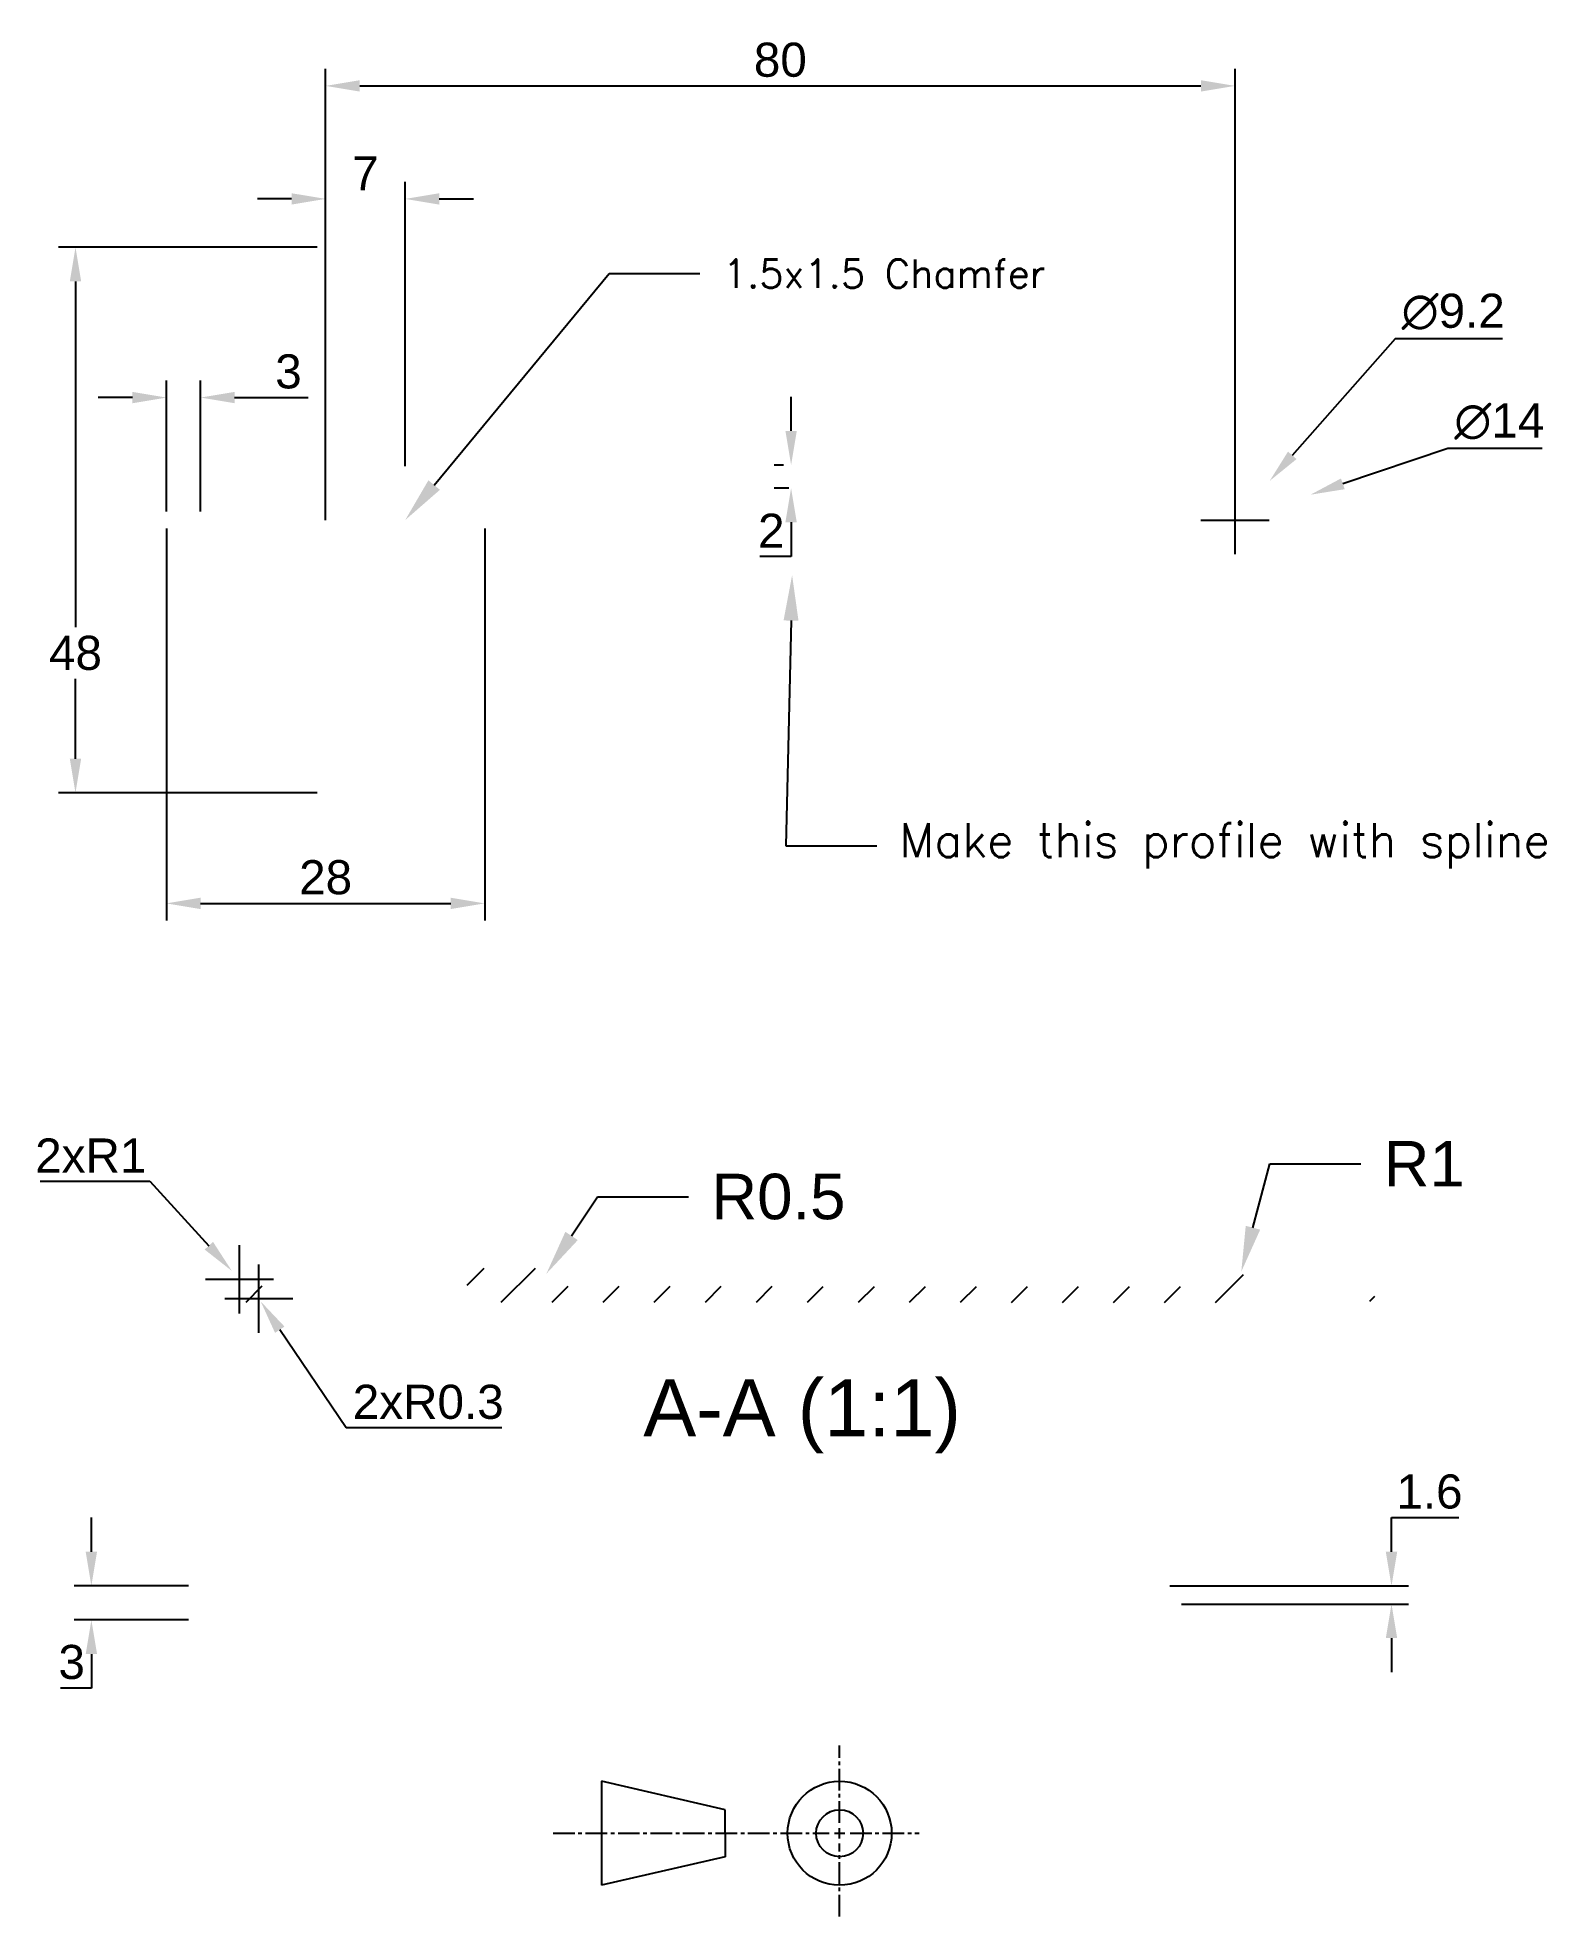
# Paper-space layout 'Layout1' of a CAD drawing. Header units: millimetres. Extents: x 115 to 248, y 12 to 177.
import ezdxf
from ezdxf import colors
from ezdxf.entities.mleader import LeaderData, LeaderLine
from ezdxf.math import Vec2, Vec3

# ---------------------------------------------------------------- set-up
doc = ezdxf.new("R2010")
doc.units = ezdxf.units.MM
doc.linetypes.add('CENTER2', pattern=[28.575000000000003, 19.05, -3.175, 3.175, -3.175])
doc.layers.add('Layer1', color=252, linetype='Continuous')
doc.layers.add('MD_Annotation', color=7, linetype='Continuous', lineweight=25)
doc.layers.add('MD_Hatching', color=7, linetype='Continuous', lineweight=25)
doc.styles.get("Standard").update_dxf_attribs({"font": 'arial.ttf'})
doc.dimstyles.new('ISO-25', dxfattribs={"dimscale": 1.2, "dimtxt": 2.5, "dimasz": 2.5, "dimexe": 1.25, "dimexo": 0.625, "dimtad": 1, "dimtih": 1, "dimtoh": 1, "dimdsep": 46, "dimtxsty": 'Standard', "dimcen": 2.5, "dimadec": 0, "dimazin": 0, "dimtfac": 1, "dimtofl": 0, "dimtmove": 0, "dimatfit": 3, "dimfxl": 1, "dimarcsym": 0})

# ---------------------------------------------------------------- blocks, each defined once
blk = doc.blocks.new('*D7')
at = {"layer": 'Defpoints', "color": 0, "transparency": 16777216}
for p in [(220.0161986759999, 172.6818078684431), (140.0161986760002, 134.4761411324849), (220.0161986759999, 134.4761411324849)]:
    blk.add_point(p, dxfattribs=at)
at = {"layer": 'Layer1', "color": 0, "lineweight": -2, "transparency": 16777216}
for p, q in [((140.0161986760002, 135.2261411324849), (140.0161986760002, 174.1818078684431)), ((220.0161986759999, 135.2261411324849), (220.0161986759999, 174.1818078684431)), ((143.0161986760002, 172.6818078684431), (217.0161986759999, 172.6818078684431))]:
    blk.add_line(p, q, dxfattribs=at)
at = {"layer": 'Layer1', "color": 0, "transparency": 16777216}
for points in [[(143.0161986760002, 173.1818078684431), (143.0161986760002, 172.1818078684431), (140.0161986760002, 172.6818078684431)], [(217.0161986759999, 173.1818078684431), (217.0161986759999, 172.1818078684431), (220.0161986759999, 172.6818078684431)]]:
    blk.add_solid(points, dxfattribs=at)
at = {"layer": 'Layer1', "color": 0, "transparency": 16777216, "insert": (180.016198676, 174.9635268316082), "char_height": 3, "attachment_point": 5}
blk.add_mtext('80', dxfattribs=at)
blk = doc.blocks.new('*D8')
at = {"layer": 'Defpoints', "color": 0, "transparency": 16777216}
for p in [(223.0610746439787, 137.9241449520339), (216.9713227080202, 131.0281373129366)]:
    blk.add_point(p, dxfattribs=at)
at = {"layer": 'Layer1', "color": 0, "lineweight": -2, "transparency": 16777216}
for p, q in [((234.1068360977215, 150.4323154269069), (225.0468633187479, 140.1728430952179)), ((243.5519247743928, 150.4323154269068), (234.1068360977215, 150.4323154269069)), ((220.0161986759995, 131.4761411324853), (220.0161986759995, 137.4761411324853)), ((217.0161986759995, 134.4761411324853), (223.0161986759995, 134.4761411324853))]:
    blk.add_line(p, q, dxfattribs=at)
at = {"layer": 'Layer1', "color": 0, "transparency": 16777216}
blk.add_solid([(224.6720802948839, 140.5038078743461), (225.4216463426118, 139.8418783160897), (223.0610746439787, 137.9241449520339)], dxfattribs=at)
at = {"layer": 'Layer1', "color": 0, "transparency": 16777216, "insert": (239.2043804360572, 152.7979361636054), "char_height": 3, "attachment_point": 5}
blk.add_mtext('∅9.2', dxfattribs=at)
blk = doc.blocks.new('*D9')
at = {"layer": 'Defpoints', "color": 0, "transparency": 16777216}
for p in [(226.6504044633854, 136.7093705364237), (213.3819928886135, 132.2429117285469)]:
    blk.add_point(p, dxfattribs=at)
at = {"layer": 'Layer1', "color": 0, "lineweight": -2, "transparency": 16777216}
for p, q in [((238.7352720400328, 140.7774206512069), (229.4936355151222, 137.6664688523973)), ((247.0343852733207, 140.7774206512069), (238.7352720400328, 140.7774206512069)), ((220.0161986759995, 131.4761411324853), (220.0161986759995, 137.4761411324853)), ((217.0161986759995, 134.4761411324853), (223.0161986759995, 134.4761411324853))]:
    blk.add_line(p, q, dxfattribs=at)
at = {"layer": 'Layer1', "color": 0, "transparency": 16777216}
blk.add_solid([(229.3341191291266, 138.1403406943534), (229.6531519011178, 137.1925970104411), (226.6504044633854, 136.7093705364237)], dxfattribs=at)
at = {"layer": 'Layer1', "color": 0, "transparency": 16777216, "insert": (243.2598286566767, 143.1430413879054), "char_height": 3, "attachment_point": 5}
blk.add_mtext('∅14', dxfattribs=at)
blk = doc.blocks.new('*D10')
at = {"layer": 'Defpoints', "color": 0, "transparency": 16777216}
for p in [(126.0151980594678, 134.4759617457199), (154.0167123915621, 134.4755054573649), (154.0167123915621, 100.7489719245085)]:
    blk.add_point(p, dxfattribs=at)
at = {"layer": 'Layer1', "color": 0, "lineweight": -2, "transparency": 16777216}
for p, q in [((126.0151980594678, 133.7259617457199), (126.0151980594678, 99.24897192450851)), ((154.0167123915621, 133.7255054573649), (154.0167123915621, 99.24897192450851)), ((129.0151980594678, 100.7489719245085), (151.0167123915621, 100.7489719245085))]:
    blk.add_line(p, q, dxfattribs=at)
at = {"layer": 'Layer1', "color": 0, "transparency": 16777216}
for points in [[(129.0151980594678, 101.2489719245085), (129.0151980594678, 100.2489719245085), (126.0151980594678, 100.7489719245085)], [(151.0167123915621, 101.2489719245085), (151.0167123915621, 100.2489719245085), (154.0167123915621, 100.7489719245085)]]:
    blk.add_solid(points, dxfattribs=at)
at = {"layer": 'Layer1', "color": 0, "transparency": 16777216, "insert": (140.015955225515, 103.0306908876736), "char_height": 3, "attachment_point": 5}
blk.add_mtext('28', dxfattribs=at)
blk = doc.blocks.new('*D11')
at = {"layer": 'Defpoints', "color": 0, "transparency": 16777216}
for p in [(140.0161986760002, 158.476141132485), (118.0139652371233, 110.476141132485), (140.0161986760002, 110.476141132485)]:
    blk.add_point(p, dxfattribs=at)
at = {"layer": 'Layer1', "color": 0, "lineweight": -2, "transparency": 16777216}
for p, q in [((139.2661986760002, 158.476141132485), (116.5139652371233, 158.476141132485)), ((118.0139652371233, 155.476141132485), (118.0139652371233, 125.057143860998)), ((118.0139652371233, 113.476141132485), (118.0139652371233, 120.4937059346679)), ((139.2661986760002, 110.476141132485), (116.5139652371233, 110.476141132485))]:
    blk.add_line(p, q, dxfattribs=at)
at = {"layer": 'Layer1', "color": 0, "transparency": 16777216}
for points in [[(117.5139652371233, 155.476141132485), (118.5139652371233, 155.476141132485), (118.0139652371233, 158.476141132485)], [(117.5139652371233, 113.476141132485), (118.5139652371233, 113.476141132485), (118.0139652371233, 110.476141132485)]]:
    blk.add_solid(points, dxfattribs=at)
at = {"layer": 'Layer1', "color": 0, "transparency": 16777216, "insert": (118.0139652371233, 122.7754248978329), "char_height": 3, "attachment_point": 5}
blk.add_mtext('48', dxfattribs=at)
blk = doc.blocks.new('*D12')
at = {"layer": 'Defpoints', "color": 0, "transparency": 16777216}
for p in [(129.0161986419685, 145.2567283495007), (126.0161986419685, 134.4761089680793), (129.0161986419685, 134.4761089680793)]:
    blk.add_point(p, dxfattribs=at)
at = {"layer": 'Layer1', "color": 0, "lineweight": -2, "transparency": 16777216}
for p, q in [((126.0161986419685, 135.2261089680793), (126.0161986419685, 146.7567283495007)), ((129.0161986419685, 135.2261089680793), (129.0161986419685, 146.7567283495007)), ((123.0161986419685, 145.2567283495007), (120.0161986419685, 145.2567283495007)), ((132.0161986419685, 145.2567283495007), (138.4807279734828, 145.2567283495007))]:
    blk.add_line(p, q, dxfattribs=at)
at = {"layer": 'Layer1', "color": 0, "transparency": 16777216}
for points in [[(123.0161986419685, 145.7567283495007), (123.0161986419685, 144.7567283495007), (126.0161986419685, 145.2567283495007)], [(132.0161986419685, 145.7567283495007), (132.0161986419685, 144.7567283495007), (129.0161986419685, 145.2567283495007)]]:
    blk.add_solid(points, dxfattribs=at)
at = {"layer": 'Layer1', "color": 0, "transparency": 16777216, "insert": (136.7484633077256, 147.5394705050259), "char_height": 3, "attachment_point": 5}
blk.add_mtext('3', dxfattribs=at)
blk = doc.blocks.new('*D13')
at = {"layer": 'Defpoints', "color": 0, "transparency": 16777216}
for p in [(181.0508401658704, 139.322217259674), (180.9617497333398, 137.2827179586126), (181.4990962544858, 137.2827179586126)]:
    blk.add_point(p, dxfattribs=at)
at = {"layer": 'Layer1', "color": 0, "lineweight": -2, "transparency": 16777216}
for p, q in [((180.9617497333398, 142.322217259674), (180.9617497333398, 145.322217259674)), ((180.3008401658704, 139.322217259674), (179.4617497333398, 139.322217259674)), ((180.7490962544858, 137.2827179586126), (179.4617497333398, 137.2827179586126)), ((180.9617497333398, 134.2827179586126), (180.9617497333398, 131.2827179586126)), ((180.9617497333398, 131.2827179586126), (178.2247101699019, 131.2827179586126))]:
    blk.add_line(p, q, dxfattribs=at)
at = {"layer": 'Layer1', "color": 0, "transparency": 16777216}
for points in [[(180.4617497333398, 142.322217259674), (181.4617497333398, 142.322217259674), (180.9617497333398, 139.322217259674)], [(180.4617497333398, 134.2827179586126), (181.4617497333398, 134.2827179586126), (180.9617497333398, 137.2827179586126)]]:
    blk.add_solid(points, dxfattribs=at)
at = {"layer": 'Layer1', "color": 0, "transparency": 16777216, "insert": (179.2182299516209, 133.5388571127736), "char_height": 3, "attachment_point": 5}
blk.add_mtext('2', dxfattribs=at)
blk = doc.blocks.new('*D14')
at = {"layer": 'Defpoints', "color": 0, "transparency": 16777216}
for p in [(147.0161986759999, 162.7367819725947), (147.0161986759999, 138.4761411324849), (140.0161986760002, 134.4761411324849)]:
    blk.add_point(p, dxfattribs=at)
at = {"layer": 'Layer1', "color": 0, "lineweight": -2, "transparency": 16777216}
for p, q in [((140.0161986760002, 135.2261411324849), (140.0161986760002, 164.2367819725947)), ((147.0161986759999, 139.2261411324849), (147.0161986759999, 164.2367819725947)), ((137.0161986760002, 162.7367819725947), (134.0161986760002, 162.7367819725947)), ((150.0161986759999, 162.7367819725947), (153.0161986759999, 162.7367819725947))]:
    blk.add_line(p, q, dxfattribs=at)
at = {"layer": 'Layer1', "color": 0, "transparency": 16777216}
for points in [[(137.0161986760002, 163.2367819725947), (137.0161986760002, 162.2367819725947), (140.0161986760002, 162.7367819725947)], [(150.0161986759999, 163.2367819725947), (150.0161986759999, 162.2367819725947), (147.0161986759999, 162.7367819725947)]]:
    blk.add_solid(points, dxfattribs=at)
at = {"layer": 'Layer1', "color": 0, "transparency": 16777216, "insert": (143.516198676, 164.9867819725947), "char_height": 3, "attachment_point": 5}
blk.add_mtext('7', dxfattribs=at)
blk = doc.blocks.new('*D15')
at = {"layer": 'Defpoints', "color": 0, "transparency": 16777216}
for p in [(128.7161986760007, 40.69896818178835), (119.4128131619436, 37.69896818178835), (128.7161986760007, 37.69896818178835)]:
    blk.add_point(p, dxfattribs=at)
at = {"layer": 'Layer1', "color": 0, "lineweight": -2, "transparency": 16777216}
for p, q in [((119.4128131619436, 43.69896818178835), (119.4128131619436, 46.69896818178835)), ((127.9661986760007, 40.69896818178835), (117.9128131619436, 40.69896818178835)), ((127.9661986760007, 37.69896818178835), (117.9128131619436, 37.69896818178835)), ((119.4128131619436, 34.69896818178835), (119.4128131619436, 31.69896818178834)), ((119.4128131619436, 31.69896818178834), (116.6982838304293, 31.69896818178834))]:
    blk.add_line(p, q, dxfattribs=at)
at = {"layer": 'Layer1', "color": 0, "transparency": 16777216}
for points in [[(118.9128131619436, 43.69896818178835), (119.9128131619436, 43.69896818178835), (119.4128131619436, 40.69896818178835)], [(118.9128131619436, 34.69896818178835), (119.9128131619436, 34.69896818178835), (119.4128131619436, 37.69896818178835)]]:
    blk.add_solid(points, dxfattribs=at)
at = {"layer": 'Layer1', "color": 0, "transparency": 16777216, "insert": (117.6805484961864, 33.98171033731354), "char_height": 3, "attachment_point": 5}
blk.add_mtext('3', dxfattribs=at)
blk = doc.blocks.new('*D16')
at = {"layer": 'Defpoints', "color": 0, "transparency": 16777216}
for p in [(213.516198676, 40.69896818178835), (233.7750052247765, 40.69896818178835), (214.5384729247604, 39.09896818178834)]:
    blk.add_point(p, dxfattribs=at)
at = {"layer": 'Layer1', "color": 0, "lineweight": -2, "transparency": 16777216}
for p, q in [((233.7750052247765, 43.69896818178835), (233.7750052247765, 46.69896818178835)), ((233.7750052247765, 46.69896818178835), (239.7023585672048, 46.69896818178835)), ((214.266198676, 40.69896818178835), (235.2750052247765, 40.69896818178835)), ((215.2884729247604, 39.09896818178834), (235.2750052247765, 39.09896818178834)), ((233.7750052247765, 36.09896818178834), (233.7750052247765, 33.09896818178834))]:
    blk.add_line(p, q, dxfattribs=at)
at = {"layer": 'Layer1', "color": 0, "transparency": 16777216}
for points in [[(233.2750052247765, 43.69896818178835), (234.2750052247765, 43.69896818178835), (233.7750052247765, 40.69896818178835)], [(233.2750052247765, 36.09896818178834), (234.2750052247765, 36.09896818178834), (233.7750052247765, 39.09896818178834)]]:
    blk.add_solid(points, dxfattribs=at)
at = {"layer": 'Layer1', "color": 0, "transparency": 16777216, "insert": (237.1136818959906, 48.98068714495335), "char_height": 3, "attachment_point": 5}
blk.add_mtext('1.6', dxfattribs=at)
blk = doc.blocks.new('*D21')
at = {"layer": 'Defpoints', "color": 0, "transparency": 16777216}
for p in [(131.7662781959916, 68.41222074239745), (132.4405599861548, 67.67370862071738)]:
    blk.add_point(p, dxfattribs=at)
at = {"layer": 'Layer1', "color": 0, "lineweight": -2, "transparency": 16777216}
for p, q in [((114.9156024253635, 76.30807829371078), (124.5571440351861, 76.30807829371076)), ((124.5571440351861, 76.30807829371076), (129.7434895501876, 70.62769497930614)), ((132.4405599861548, 64.67370862071738), (132.4405599861548, 70.67370862071739)), ((129.4405599861548, 67.67370862071739), (135.4405599861548, 67.67370862071738))]:
    blk.add_line(p, q, dxfattribs=at)
at = {"layer": 'Layer1', "color": 0, "transparency": 16777216}
blk.add_solid([(130.112735256339, 70.96482642027348), (129.3742438440361, 70.2905635383388), (131.7662781959916, 68.41222074239745)], dxfattribs=at)
at = {"layer": 'Layer1', "color": 0, "transparency": 16777216, "insert": (119.3613732302748, 78.56421744787174), "char_height": 3, "attachment_point": 5}
blk.add_mtext('2xR1', dxfattribs=at)
blk = doc.blocks.new('*U23')
at = {"color": 0, "linetype": 'CENTER2', "ltscale": 0.1, "transparency": 16777216}
for p, q in [((0, 0.9148652235929151), (0, 7.732677581616242)), ((-25.20934174217745, 0), (-0.9148652235929156, 0)), ((0.9148652235929151, 0), (7.006104233045791, 0)), ((0, -7.317809483764577), (0, -0.9148652235929156))]:
    blk.add_line(p, q, dxfattribs=at)
at = {"color": 0, "linetype": 'Continuous', "ltscale": 0.1, "transparency": 16777216}
for p, q in [((-0.4574326117964576, 0), (0.4574326117964576, 0)), ((0, -0.4574326117964576), (0, 0.4574326117964576))]:
    blk.add_line(p, q, dxfattribs=at)
blk = doc.blocks.new('*D24')
at = {"layer": 'Defpoints', "color": 0, "transparency": 16777216}
for p in [(134.1399911976223, 65.9730376800594), (134.3076372931185, 65.72423939824893)]:
    blk.add_point(p, dxfattribs=at)
at = {"layer": 'Layer1', "color": 0, "lineweight": -2, "transparency": 16777216}
for p, q in [((134.1399911976223, 62.97303768005941), (134.1399911976223, 68.9730376800594)), ((131.1399911976223, 65.9730376800594), (137.1399911976223, 65.97303768005942)), ((141.8101449569033, 54.59000444637095), (135.9840442466019, 63.23633672203498)), ((155.5260385448978, 54.59000444637095), (141.8101449569033, 54.59000444637095))]:
    blk.add_line(p, q, dxfattribs=at)
at = {"layer": 'Layer1', "color": 0, "transparency": 16777216}
blk.add_solid([(136.3986946926375, 63.51573788094888), (135.5693938005662, 62.95693556312108), (134.3076372931185, 65.72423939824893)], dxfattribs=at)
at = {"layer": 'Layer1', "color": 0, "transparency": 16777216, "insert": (149.0430917509005, 56.87274660189617), "char_height": 3, "attachment_point": 5}
blk.add_mtext('2xR0.3', dxfattribs=at)

psp = doc.layouts.get("Layout1")

# ---------------------------------------------------------------- hatches: boundary and pattern name
at = {"layer": 'MD_Hatching'}
h = psp.add_hatch(dxfattribs=at)
h.set_pattern_fill('ANSI31', color=256, angle=-2.867510257494234e-42, style=0)
h.set_pattern_definition([(45, (0, 0), (-2.245064030267288, 2.245064030267288), [])])
edge = h.paths.add_edge_path(flags=0)
edge.add_spline(control_points=[(134.1398557716178, 65.67302743981068), (134.1600032175571, 65.6730190116933), (134.1801003978003, 65.67503994571359), (134.2195850749838, 65.68307930158781), (134.2388723977991, 65.68907730815988), (134.2933620806495, 65.71225294817262), (134.3259817206987, 65.73441830634962), (134.3808866401929, 65.7900031840139), (134.4026477178774, 65.82289057114352), (134.4323381633671, 65.89515452197725), (134.43998406979, 65.9338398199651), (134.4400004103164, 65.97290190899119)], knot_values=[-0.04724587822568216, -0.04724587822568216, -0.04724587822568216, -0.04724587822568216, -0.04120165818910107, -0.04120165818910107, -0.03515746618121544, -0.03515746618121544, -0.02343765518036149, -0.02343765518036149, -0.01171862773316627, -0.01171862773316627, 0, 0, 0, 0], degree=3, periodic=0)
edge.add_line((134.4400004103164, 65.97290190899119), (134.441004382732, 68.37290169899944))
edge.add_spline(control_points=[(134.441004382732, 68.37290169899944), (134.4410128085323, 68.3930436060489), (134.4389926001167, 68.4131352310414), (134.4309561235324, 68.45260938753825), (134.4249602361703, 68.47189171281067), (134.4017891762638, 68.52637665152761), (134.3796248788721, 68.55899597751664), (134.3240385255862, 68.61390468782614), (134.2911472449001, 68.63566836006169), (134.2188726506733, 68.66536358184968), (134.180179987308, 68.67301083379888), (134.1411107371373, 68.67302717732093)], knot_values=[-0.04724599339703126, -0.04724599339703126, -0.04724599339703126, -0.04724599339703126, -0.04120340651025171, -0.04120340651025171, -0.03516079009254194, -0.03516079009254194, -0.02344117106356914, -0.02344117106356914, -0.01172077607675445, -0.01172077607675445, 0, 0, 0, 0], degree=3, periodic=0)
edge.add_line((134.1411107371373, 68.67302717732093), (132.4410082612221, 68.67373836737877))
edge.add_spline(control_points=[(132.4410082616168, 68.67373836737863), (132.3738513590324, 68.67376646058014), (132.3068620097479, 68.66703019442573), (132.1752488464285, 68.64023303579759), (132.1109589507117, 68.62024019794185), (131.9293283497892, 68.54298938665886), (131.8205967841139, 68.46910551394669), (131.6375803241811, 68.28382318210399), (131.5650431371695, 68.17419820841371), (131.466074305594, 67.93331702035437), (131.4405877494493, 67.80436486253316), (131.4405332805684, 67.6741568004534)], knot_values=[-0.1574857412011789, -0.1574857412011789, -0.1574857412011789, -0.1574857412011789, -0.1373387117700384, -0.1373387117700384, -0.1171917805259683, -0.1171917805259683, -0.07812597323887777, -0.07812597323887777, -0.03906242204175774, -0.03906242204175774, 0, 0, 0, 0], degree=3, periodic=0)
edge.add_line((131.4405332805684, 67.6741568004534), (131.4401149581857, 66.6741568879502))
edge.add_spline(control_points=[(131.4401149587286, 66.67415688794998), (131.4400868723878, 66.60701638571425), (131.4468210026414, 66.5400434824983), (131.4736096668448, 66.40846143265867), (131.4935962582866, 66.34418629275976), (131.5708335402981, 66.16256975429661), (131.6447142465757, 66.05383912973261), (131.8300007704395, 65.87081155199098), (131.9396370902012, 65.79826674082352), (132.1805497598384, 65.69928366618498), (132.3095238625302, 65.67379310768939), (132.4397532960973, 65.67373862986838)], knot_values=[-0.1574860940084774, -0.1574860940084774, -0.1574860940084774, -0.1574860940084774, -0.1373438981650194, -0.1373438981650194, -0.1172016172833754, -0.1172016172833754, -0.07813638810195023, -0.07813638810195023, -0.03906883348852744, -0.03906883348852744, 0, 0, 0, 0], degree=3, periodic=0)
edge.add_line((132.4397532960973, 65.67373862986838), (134.1398557716178, 65.67302743981071))
edge = h.paths.add_edge_path(flags=0)
edge.add_spline(control_points=[(159.4359447126447, 68.16244575116016), (159.4359587556901, 68.1960157032893), (159.4325917305235, 68.22950185384377), (159.4191975575453, 68.29529231631145), (159.4092043786277, 68.32742962098507), (159.3705859258872, 68.4182378293448), (159.3336455120785, 68.47260328591338), (159.2410018355305, 68.56411759934406), (159.1861832313943, 68.60039028509368), (159.0657258676765, 68.6498822455354), (159.0012381979899, 68.66262764215335), (158.9361228763691, 68.66265488131688)], knot_values=[-0.07874325971611974, -0.07874325971611974, -0.07874325971611974, -0.07874325971611974, -0.0686722497203627, -0.0686722497203627, -0.0586011927285641, -0.0586011927285641, -0.03906852866739692, -0.03906852866739692, -0.01953459819542449, -0.01953459819542449, 0, 0, 0, 0], degree=3, periodic=0)
edge.add_line((158.9361228763691, 68.66265488131688), (153.9384895036591, 68.66474550068703))
edge.add_line((153.938489503659, 68.66474550068702), (152.4378620208993, 67.16537311474654))
edge.add_line((152.4378620208993, 67.16537311474656), (153.9372345381396, 65.6647457631768))
edge.add_line((153.9372345381396, 65.6647457631768), (219.8524921748498, 65.63717196891717))
edge.add_spline(control_points=[(219.8524921748498, 65.63717196891716), (219.9762729453984, 65.63712018871294), (220.1219826712119, 65.66596282470888), (220.3507228289155, 65.76033023240007), (220.4742764620873, 65.84251855751421), (220.6495159923584, 66.01699343085747), (220.7322128947922, 66.14015621637591), (220.8270957328651, 66.36820562472039), (220.8561501862418, 66.51337697180983), (220.8562017967915, 66.63675218272127)], knot_values=[0.1482700175465997, 0.1482700175465997, 0.1482700175465997, 0.1482700175465997, 0.1854042519602922, 0.1854042519602922, 0.2225024502445521, 0.2225024502445521, 0.2595900571780049, 0.2595900571780049, 0.2966026236899152, 0.2966026236899152, 0.2966026236899152, 0.2966026236899152], degree=3, periodic=0)
edge.add_line((220.8562017967915, 66.63675218272127), (220.8566201186313, 67.63675209522472))
edge.add_spline(control_points=[(220.8566201186313, 67.63675209522472), (220.8566716863157, 67.76002483629097), (220.8277862217881, 67.90510452708844), (220.733246600316, 68.13307404813142), (220.650781234408, 68.25624331455336), (220.4758006900681, 68.43097730878006), (220.3522532531177, 68.51339686195118), (220.1234327844347, 68.60810781172609), (219.9776308047348, 68.63711988318047), (219.8537471403692, 68.63717170642741)], knot_values=[0.2966026196409784, 0.2966026196409784, 0.2966026196409784, 0.2966026196409784, 0.3335844451966294, 0.3335844451966294, 0.3706411625071042, 0.3706411625071042, 0.4077701201428977, 0.4077701201428977, 0.4449352227043977, 0.4449352227043977, 0.4449352227043977, 0.4449352227043977], degree=3, periodic=0)
edge.add_line((219.8537471403692, 68.63717170642741), (218.9516539622205, 68.6375490717384))
edge.add_spline(control_points=[(218.9516539622205, 68.63754907173839), (218.8897885516371, 68.63757495139302), (218.8169662766698, 68.6231433530273), (218.7026794285341, 68.57591107085), (218.6409773132527, 68.53477707610395), (218.5535504569376, 68.44751673230533), (218.5123361165877, 68.3859711583593), (218.465026371604, 68.27200377261019), (218.4505409755846, 68.19942984241419), (218.4505151771821, 68.13775866530702)], knot_values=[-0.07411774752073119, -0.07411774752073119, -0.07411774752073119, -0.07411774752073119, -0.05555812272184421, -0.05555812272184421, -0.03701904818660651, -0.03701904818660651, -0.01850135475095505, -0.01850135475095505, 0, 0, 0, 0], degree=3, periodic=0)
edge.add_line((218.4505151771821, 68.13775866530702), (218.4500550231583, 67.03775876155325))
edge.add_line((218.4500550231583, 67.03775876155325), (159.4354845586209, 67.0624458474064))
edge.add_line((159.4354845586209, 67.0624458474064), (159.4359447126447, 68.16244575116016))
edge = h.paths.add_edge_path(flags=0)
edge.add_line((231.4245836336122, 68.63233137239374), (231.0235755309792, 68.63249912285569))
edge.add_spline(control_points=[(231.0235755309791, 68.63249912285568), (230.8996918666136, 68.63255094610264), (230.7538656651782, 68.60366086909619), (230.5249660372687, 68.50914139365096), (230.4013496877661, 68.42682523449878), (230.2262230145878, 68.25223769778026), (230.1436546287624, 68.12913746858703), (230.0489243111355, 67.90124712330012), (230.0199174767218, 67.75619165011778), (230.0198659090375, 67.63291890905154)], knot_values=[0.1482700175465957, 0.1482700175465957, 0.1482700175465957, 0.1482700175465957, 0.1854351201080958, 0.1854351201080958, 0.2225640777438893, 0.2225640777438893, 0.2596207950543641, 0.2596207950543641, 0.2966026206100151, 0.2966026206100151, 0.2966026206100151, 0.2966026206100151], degree=3, periodic=0)
edge.add_line((230.0198659090375, 67.63291890905154), (230.0194475871976, 66.6329189965481))
edge.add_spline(control_points=[(230.0194475871976, 66.63291899654809), (230.0193959766479, 66.50954378563662), (230.0483289631765, 66.36434818113253), (230.1430209719623, 66.1362194694824), (230.2256148020962, 66.01298753923453), (230.4007082977486, 65.83836611392252), (230.5241931253415, 65.7560744472159), (230.7528542511009, 65.66151569856154), (230.8985397949111, 65.63255116554964), (231.0223205654597, 65.63249938534545)], knot_values=[0.2966026196409813, 0.2966026196409813, 0.2966026196409813, 0.2966026196409813, 0.3336151861528917, 0.3336151861528917, 0.3707027930863445, 0.3707027930863445, 0.4078009913706044, 0.4078009913706044, 0.4449352257842969, 0.4449352257842969, 0.4449352257842969, 0.4449352257842969], degree=3, periodic=0)
edge.add_line((231.0223205654597, 65.63249938534545), (231.4233286680928, 65.6323316348835))
edge.add_spline(control_points=[(231.4233286680927, 65.63233163488349), (231.5471031573298, 65.63227985730691), (231.6928008157429, 65.66114462858812), (231.9214251450314, 65.75562307868549), (232.0448409365473, 65.83789196307416), (232.2196996268223, 66.01241437878909), (232.3021258227587, 66.13550186726792), (232.3967411952671, 66.3634302418426), (232.4257100943518, 66.50857382922618), (232.4257616895669, 66.63191238271753)], knot_values=[-0.1482488784134538, -0.1482488784134538, -0.1482488784134538, -0.1482488784134538, -0.1111165283933876, -0.1111165283933876, -0.0740358503605153, -0.0740358503605153, -0.03700156928491938, -0.03700156928491938, 0, 0, 0, 0], degree=3, periodic=0)
edge.add_line((232.4257616895669, 66.63191238271753), (232.4261800114067, 67.63191229522096))
edge.add_spline(control_points=[(232.4261800114067, 67.63191229522096), (232.4262316066219, 67.75525084871234), (232.3973841511304, 67.90041862194184), (232.3029595065534, 68.12842607609116), (232.2206363198252, 68.25158248284089), (232.0459237038117, 68.42625113188063), (231.9225767852258, 68.50862324250923), (231.694031580744, 68.6032929366238), (231.5483581228493, 68.63227959481713), (231.4245836336123, 68.63233137239374)], knot_values=[0, 0, 0, 0, 0.0370015692849204, 0.0370015692849204, 0.07403585036051562, 0.07403585036051562, 0.1111165283933884, 0.1111165283933884, 0.1482488784134514, 0.1482488784134514, 0.1482488784134514, 0.1482488784134514], degree=3, periodic=0)

# ---------------------------------------------------------------- linework, layer by layer
for p, q in [((140.0161986760002, 134.4761411324849), (140.0161986760002, 158.4761411324849)), ((164.2744232707171, 23.50430443026684), (164.2744232707171, 14.35565219433769)), ((175.1634799322496, 20.99207400524651), (164.2744232707171, 23.50430443026684)), ((175.1634799322496, 18.92997831230231), (175.1634799322496, 20.99207400524651)), ((175.1634799322496, 18.92997831230231), (175.1634799322496, 16.86788261935803)), ((175.1634799322496, 16.86788261935803), (164.2744232707171, 14.35565219433769))]:
    psp.add_line(p, q)
for radius in [4.574326117964575, 2.062095692944238]:
    psp.add_circle((185.2307205995405, 18.92997831230231), radius)

# ---------------------------------------------------------------- block references
at = {"linetype": 'CENTER2', "ltscale": 0.1}
psp.add_blockref('*U23', (185.2307205995405, 18.92997831230231), dxfattribs=at)

# ---------------------------------------------------------------- texts
at = {"layer": 'MD_Annotation', "insert": (181.9331592395065, 52.35597781526843), "char_height": 5, "width": 30.21487039563438, "attachment_point": 8}
psp.add_mtext('A-A (1:1)', dxfattribs=at)

# ---------------------------------------------------------------- dimensions: what is measured, and where the dimension line sits
at = {"layer": 'Layer1'}
for base, p1, p2, picture, middle in [((220.0161986759999, 172.6818078684431), (140.0161986760002, 134.4761411324849), (220.0161986759999, 134.4761411324849), '*D7', (180.016198676, 174.9635268316082)), ((129.0161986419685, 145.2567283495007), (126.0161986419685, 134.4761089680793), (129.0161986419685, 134.4761089680793), '*D12', (136.7484633077256, 147.5394705050259)), ((154.0167123915621, 100.7489719245085), (126.0151980594678, 134.4759617457199), (154.0167123915621, 134.4755054573649), '*D10', (140.015955225515, 103.0306908876736))]:
    dim = psp.add_linear_dim(base=base, p1=p1, p2=p2, dimstyle='ISO-25', override={"dimlfac": -1}, dxfattribs=at)
    dim.commit()
    dim.dimension.update_dxf_attribs({"geometry": picture, "text_midpoint": middle})
dim = psp.add_linear_dim(base=(147.0161986759999, 162.7367819725947), p1=(140.0161986760002, 134.4761411324849), p2=(147.0161986759999, 138.4761411324849), dimstyle='ISO-25', dxfattribs=at)
dim.commit()
dim.dimension.update_dxf_attribs({"geometry": '*D14', "text_midpoint": (143.516198676, 164.9867819725947)})
dim = psp.add_linear_dim(base=(118.0139652371233, 110.476141132485), p1=(140.0161986760002, 158.4761411324849), p2=(140.0161986760002, 110.4761411324849), angle=90, dimstyle='ISO-25', dxfattribs=at)
dim.commit()
dim.dimension.update_dxf_attribs({"geometry": '*D11', "text_midpoint": (118.0139652371233, 122.7754248978329), "dimtype": 160})
for p1, p2, picture, middle in [((216.9713227080202, 131.0281373129366), (223.0610746439787, 137.9241449520339), '*D8', (239.2043804360572, 150.4323154269069)), ((213.3819928886135, 132.2429117285469), (226.6504044633854, 136.7093705364237), '*D9', (243.2598286566767, 140.7774206512069))]:
    dim = psp.add_diameter_dim_2p(p1=p1, p2=p2, dimstyle='ISO-25', override={"dimlfac": -1}, dxfattribs=at)
    dim.commit()
    dim.dimension.update_dxf_attribs({"geometry": picture, "text_midpoint": middle, "dimtype": 163})
dim = psp.add_linear_dim(base=(180.9617497333398, 137.2827179586126), p1=(181.0508401658703, 139.3222172596739), p2=(181.4990962544857, 137.2827179586126), angle=90, text='2', dimstyle='ISO-25', override={"dimlfac": -1}, dxfattribs=at)
dim.commit()
dim.dimension.update_dxf_attribs({"geometry": '*D13', "text_midpoint": (179.2182299516209, 131.2827179586126), "dimtype": 160})
for center, mpoint, picture, middle in [((132.4405599861548, 67.67370862071738), (131.7662781959916, 68.41222074239745), '*D21', (119.3613732302748, 76.30807829371076)), ((134.1399911976223, 65.9730376800594), (134.3076372931185, 65.72423939824893), '*D24', (149.0430917509005, 54.59000444637093))]:
    dim = psp.add_radius_dim(center=center, mpoint=mpoint, text='2x<>', dimstyle='ISO-25', override={"dimlfac": -1}, dxfattribs=at)
    dim.commit()
    dim.dimension.update_dxf_attribs({"geometry": picture, "text_midpoint": middle, "dimtype": 164})
for base, p1, p2, picture, middle in [((233.7750052247765, 40.69896818178835), (214.5384729247603, 39.09896818178833), (213.5161986759999, 40.69896818178833), '*D16', (237.1136818959906, 48.98068714495335)), ((119.4128131619436, 37.69896818178835), (128.7161986760007, 40.69896818178833), (128.7161986760007, 37.69896818178833), '*D15', (117.6805484961864, 33.98171033731354))]:
    dim = psp.add_linear_dim(base=base, p1=p1, p2=p2, angle=90, dimstyle='ISO-25', override={"dimlfac": -1}, dxfattribs=at)
    dim.commit()
    dim.dimension.update_dxf_attribs({"geometry": picture, "text_midpoint": middle})

# ---------------------------------------------------------------- leaders
ml = psp.add_multileader_mtext('Standard', dxfattribs=at)
ml.set_content('{\\Fsimplex|c0;1.5x1.5 Chamfer}', color=256)
ml.set_leader_properties()
ml.build(insert=Vec2(0, 0))
ctx = ml.context
ctx.base_point, ctx.char_height, ctx.plane_origin = Vec3(172.9468009975786, 156.1648759598835), 2.5, Vec3(147.0161986759999, 134.4761411324849)
notes = []
notes.append((ctx, [(0, (1, 1, 0), (164.9468009975786, 156.1648759598835), (1, 0), 8, [(0, [(147.0161986759999, 134.4761411324849)], 0, [])])]))
ctx.mtext.insert, ctx.mtext.flow_direction = Vec3(174.9468009975786, 157.4148759598835), 5
ml = psp.add_multileader_mtext('Standard', dxfattribs=at)
ml.set_content('{\\Fsimplex|c0;Make this profile with spline}', color=256)
ml.set_leader_properties()
ml.build(insert=Vec2(0, 0))
ctx = ml.context
ctx.base_point, ctx.char_height, ctx.plane_origin = Vec3(188.4889753027517, 105.8146777495123), 3, Vec3(181.0508401015072, 129.6300650002009)
notes.append((ctx, [(0, (1, 1, 0), (180.4889753027517, 105.8146777495123), (1, 0), 8, [(0, [(181.0508401015072, 129.6300650002009)], 0, [])])]))
ctx.mtext.insert, ctx.mtext.flow_direction = Vec3(190.4889753027517, 107.8146777495123), 5
ml = psp.add_multileader_mtext('Standard', dxfattribs=at)
ml.set_content('R1', color=256)
ml.set_leader_properties()
ml.build(insert=Vec2(0, 0))
ctx = ml.context
ctx.base_point, ctx.plane_origin = Vec3(231.0845307062245, 77.84045477757894), Vec3(220.5624070993852, 68.34449126342778)
notes.append((ctx, [(0, (1, 1, 0), (223.0845307062245, 77.84045477757894), (1, 0), 8, [(0, [(220.5624070966728, 68.3444912661253)], 0, [])])]))
ctx.mtext.insert, ctx.mtext.flow_direction = Vec3(233.0845307062245, 79.84045477757894), 5
ml = psp.add_multileader_mtext('Standard', dxfattribs=at)
ml.set_content('R0.5', color=256)
ml.set_leader_properties()
ml.build(insert=Vec2(0, 0))
ctx = ml.context
ctx.base_point, ctx.plane_origin = Vec3(171.9425265745813, 74.9248530893214), Vec3(159.4359456922009, 68.16244575078183)
notes.append((ctx, [(0, (1, 1, 0), (163.9425265745813, 74.9248530893214), (1, 0), 8, [(0, [(159.4359456922009, 68.16244575078183)], 0, [])])]))
ctx.mtext.insert, ctx.mtext.flow_direction = Vec3(173.9425265745813, 76.95895950132686), 5
for ctx, leaders in notes:
    for number, flags, end, landing, length, lines in leaders:
        leader = LeaderData()
        leader.index, (leader.has_last_leader_line, leader.has_dogleg_vector, leader.attachment_direction) = number, flags
        leader.last_leader_point, leader.dogleg_vector, leader.dogleg_length = Vec3(end), Vec3(landing), length
        for number, points, colour, breaks in lines:
            line = LeaderLine()
            line.index, line.vertices, line.color, line.breaks = number, Vec3.list(points), colors.encode_raw_color(colour), breaks
            leader.lines.append(line)
        ctx.leaders.append(leader)

doc.saveas('drawing.dxf')
